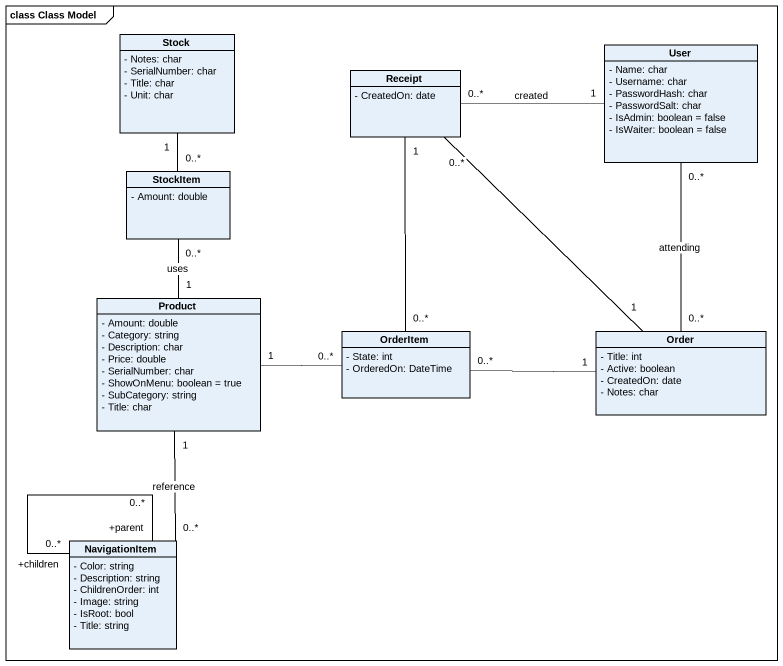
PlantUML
@startuml
mainframe class Class Model
hide circle
hide empty members
skinparam classAttributeIconSize 0
class Stock {
  - Notes: char
  - SerialNumber: char
  - Title: char
  - Unit: char
}
class Receipt {
  - CreatedOn: date
}
class User {
  - Name: char
  - Username: char
  - PasswordHash: char
  - PasswordSalt: char
  - IsAdmin: boolean = false
  - IsWaiter: boolean = false
}
class StockItem {
  - Amount: double
}
class Product {
  - Amount: double
  - Category: string
  - Description: char
  - Price: double
  - SerialNumber: char
  - ShowOnMenu: boolean = true
  - SubCategory: string
  - Title: char
}
class OrderItem {
  - State: int
  - OrderedOn: DateTime
}
class Order {
  - Title: int
  - Active: boolean
  - CreatedOn: date
  - Notes: char
}
class NavigationItem {
  - Color: string
  - Description: string
  - ChildrenOrder: int
  - Image: string
  - IsRoot: bool
  - Title: string
}
Receipt "0..*" -- "1" Order
User "1" -left- "0..*" Receipt : created
StockItem "0..*" -up- "1" Stock
StockItem "0..*" -- "1" Product : uses
OrderItem "0..*" -up- "1" Receipt
OrderItem "0..*" -left- "1" Product
Order "0..*" -up- "0..*" User : attending
Order "1" -left- "0..*" OrderItem
NavigationItem "0..*" -up- "1" Product : reference
NavigationItem "+parent\n0..*" -- "+children\n0..*" NavigationItem
@enduml
